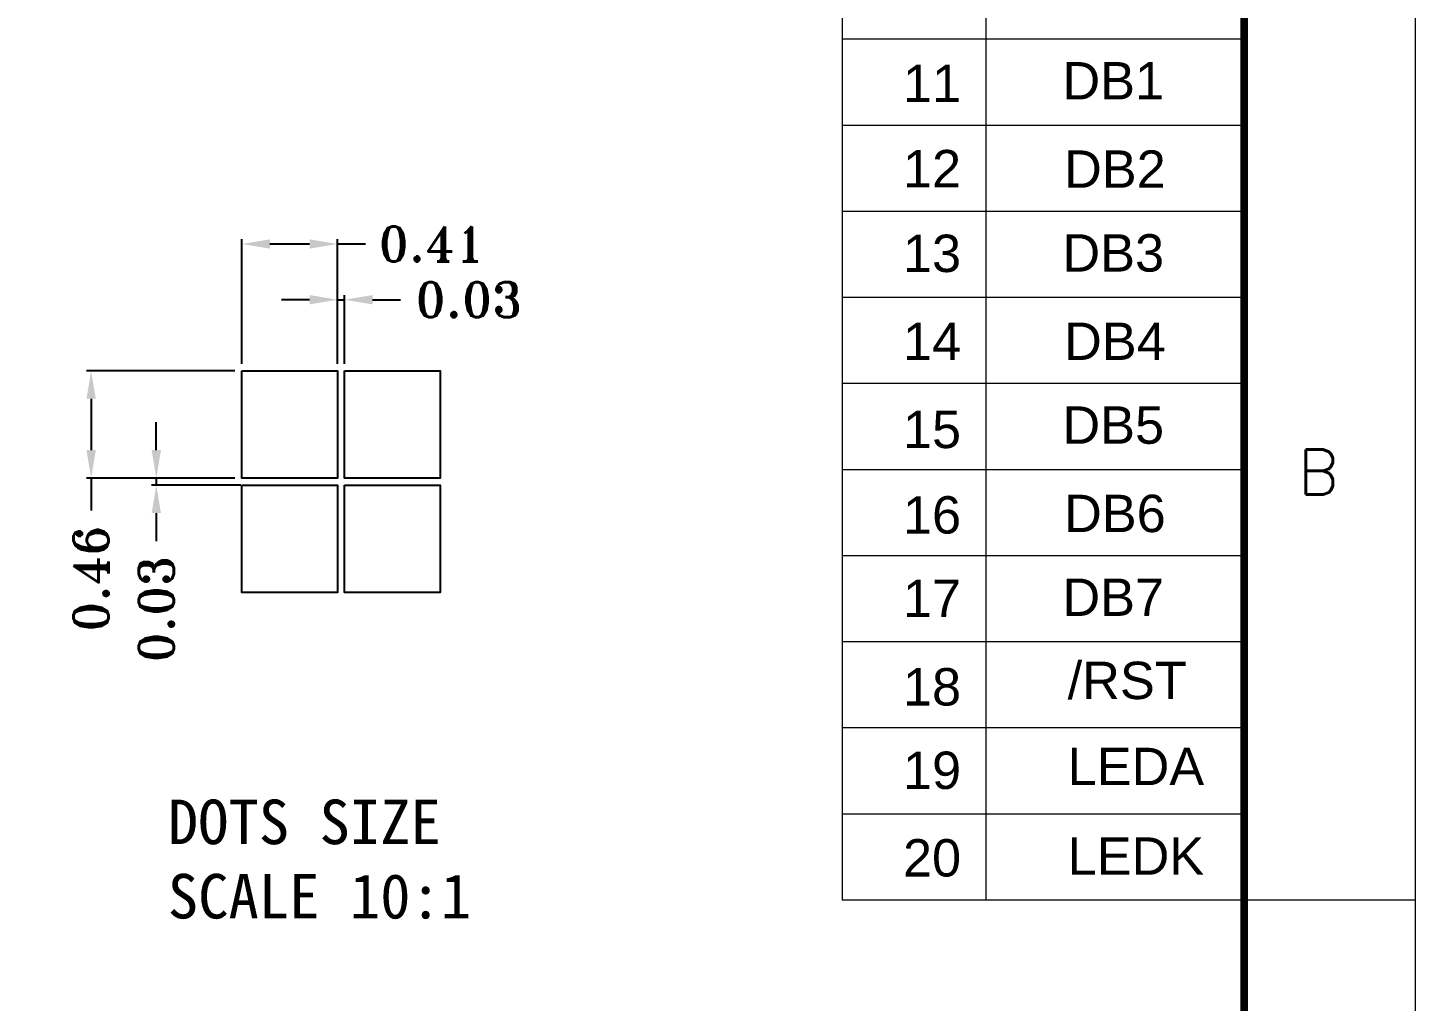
# Model space of a CAD drawing. Header units: millimetres. Extents: x 1251 to 1736, y 491 to 664.
# Drawn here: x 1437.1 to 1496.6, y 532.6 to 574.3 of the extents above; entities that cross this region are included whole.
import ezdxf

# ---------------------------------------------------------------- set-up
doc = ezdxf.new("R2010")
doc.units = ezdxf.units.MM
doc.header["$LTSCALE"] = 3
doc.layers.add('d', color=4, linetype='Continuous')
doc.layers.add('DIM', color=4, linetype='Continuous')
doc.styles.add('2', font='')
doc.styles.add('romans', font='romans.shx')
doc.styles.add('RT', font='ROMANT.SHX')
doc.styles.add('样式 3', font='')
doc.styles.get('2').set_extended_font_data('SimSun')
doc.styles.get('样式 3').set_extended_font_data('FangSong_GB2312')
doc.dimstyles.new('ISO-25$0', dxfattribs={"dimtxt": 1.5, "dimasz": 1.2, "dimexe": 0.2, "dimexo": 0.3, "dimgap": 0.6, "dimtad": 0, "dimzin": 1, "dimdsep": 46, "dimtxsty": 'RT', "dimcen": 2.5, "dimadec": 0, "dimazin": 0, "dimtfac": 1, "dimtmove": 0, "dimatfit": 3, "dimfxl": 0.2, "dimarcsym": 0})

# ---------------------------------------------------------------- blocks, each defined once
blk = doc.blocks.new('*D1')
at = {"layer": 'Defpoints', "color": 0}
for p in [(1450.381, 565.059), (1446.281, 559.619), (1450.381, 559.619)]:
    blk.add_point(p, dxfattribs=at)
at = {"layer": 'DIM', "color": 0, "lineweight": -2}
for p, q in [((1446.281, 559.919), (1446.281, 565.259)), ((1447.481, 565.059), (1449.181, 565.059)), ((1450.381, 559.919), (1450.381, 565.259)), ((1450.381, 565.059), (1451.581, 565.059))]:
    blk.add_line(p, q, dxfattribs=at)
at = {"layer": 'DIM', "color": 0}
for points in [[(1447.481, 565.259), (1447.481, 564.859), (1446.281, 565.059)], [(1449.181, 565.259), (1449.181, 564.859), (1450.381, 565.059)]]:
    blk.add_solid(points, dxfattribs=at)
at = {"layer": 'DIM', "color": 0, "lineweight": 0, "insert": (1454.431, 565.059), "char_height": 1.5, "attachment_point": 5, "style": 'RT'}
blk.add_mtext('0.41', dxfattribs=at)
blk = doc.blocks.new('*D2')
at = {"layer": 'Defpoints', "color": 0}
for p in [(1450.681, 562.669), (1450.381, 559.619), (1450.681, 559.619)]:
    blk.add_point(p, dxfattribs=at)
at = {"layer": 'DIM', "color": 0, "lineweight": -2}
for p, q in [((1449.181, 562.669), (1447.981, 562.669)), ((1450.381, 559.919), (1450.381, 562.869)), ((1450.381, 562.669), (1450.681, 562.669)), ((1450.681, 559.919), (1450.681, 562.869)), ((1451.881, 562.669), (1453.081, 562.669))]:
    blk.add_line(p, q, dxfattribs=at)
at = {"layer": 'DIM', "color": 0}
for points in [[(1449.181, 562.869), (1449.181, 562.469), (1450.381, 562.669)], [(1451.881, 562.869), (1451.881, 562.469), (1450.681, 562.669)]]:
    blk.add_solid(points, dxfattribs=at)
at = {"layer": 'DIM', "color": 0, "lineweight": 0, "insert": (1456.003, 562.669), "char_height": 1.5, "attachment_point": 5, "style": 'RT'}
blk.add_mtext('0.03', dxfattribs=at)
blk = doc.blocks.new('*D3')
at = {"layer": 'Defpoints', "color": 0}
for p in [(1439.82, 559.619), (1446.281, 559.619), (1446.281, 555.019)]:
    blk.add_point(p, dxfattribs=at)
at = {"layer": 'DIM', "color": 0, "lineweight": -2}
for p, q in [((1445.981, 559.619), (1439.62, 559.619)), ((1439.82, 558.419), (1439.82, 556.219)), ((1445.981, 555.019), (1439.62, 555.019)), ((1439.82, 555.019), (1439.82, 553.633))]:
    blk.add_line(p, q, dxfattribs=at)
at = {"layer": 'DIM', "color": 0}
for points in [[(1439.62, 558.419), (1440.02, 558.419), (1439.82, 559.619)], [(1439.62, 556.219), (1440.02, 556.219), (1439.82, 555.019)]]:
    blk.add_solid(points, dxfattribs=at)
at = {"layer": 'DIM', "color": 0, "lineweight": 0, "insert": (1439.82, 550.711), "char_height": 1.5, "attachment_point": 5, "rotation": 90, "style": 'RT'}
blk.add_mtext('0.46', dxfattribs=at)
blk = doc.blocks.new('*D4')
at = {"layer": 'Defpoints', "color": 0}
for p in [(1442.612, 555.019), (1446.281, 555.019), (1446.529, 554.719)]:
    blk.add_point(p, dxfattribs=at)
at = {"layer": 'DIM', "color": 0, "lineweight": -2}
for p, q in [((1442.612, 556.219), (1442.612, 557.419)), ((1445.981, 555.019), (1442.412, 555.019)), ((1442.612, 555.019), (1442.612, 554.719)), ((1446.229, 554.719), (1442.412, 554.719)), ((1442.612, 553.519), (1442.612, 552.319))]:
    blk.add_line(p, q, dxfattribs=at)
at = {"layer": 'DIM', "color": 0}
for points in [[(1442.412, 556.219), (1442.812, 556.219), (1442.612, 555.019)], [(1442.412, 553.519), (1442.812, 553.519), (1442.612, 554.719)]]:
    blk.add_solid(points, dxfattribs=at)
at = {"layer": 'DIM', "color": 0, "lineweight": 0, "insert": (1442.612, 549.397), "char_height": 1.5, "attachment_point": 5, "rotation": 90, "style": 'RT'}
blk.add_mtext('0.03', dxfattribs=at)

msp = doc.modelspace()

# ---------------------------------------------------------------- linework, layer by layer
for points in [[(1446.281, 559.619), (1450.381, 559.619), (1450.381, 555.019), (1446.281, 555.019)], [(1450.681, 559.619), (1454.781, 559.619), (1454.781, 555.019), (1450.681, 555.019)], [(1446.281, 554.719), (1450.381, 554.719), (1450.381, 550.119), (1446.281, 550.119)], [(1450.681, 554.719), (1454.781, 554.719), (1454.781, 550.119), (1450.681, 550.119)]]:
    msp.add_lwpolyline(points, close=True)
at = {"layer": 'd', "color": 0, "lineweight": 0}
for p, q in [((1496.565, 664.206), (1496.565, 490.84)), ((1496.565, 536.925), (1489.234, 536.925))]:
    msp.add_line(p, q, dxfattribs=at)
at = {"layer": 'd', "color": 0, "lineweight": 0, "const_width": 0.322}
msp.add_lwpolyline([(1489.234, 658.725), (1257.555, 658.725), (1257.555, 496.321), (1489.234, 496.321), (1489.234, 658.725)], dxfattribs=at)
at = {"layer": 'DIM', "lineweight": 0}
for p, q in [((1472.009, 614.439), (1472.009, 536.925)), ((1478.161, 614.439), (1478.161, 536.925)), ((1489.234, 573.836), (1472.009, 573.836)), ((1489.234, 570.145), (1472.009, 570.145)), ((1489.234, 566.454), (1472.009, 566.454)), ((1489.234, 566.454), (1472.009, 566.454)), ((1489.234, 562.763), (1472.009, 562.763)), ((1489.234, 559.072), (1472.009, 559.072)), ((1489.234, 555.381), (1472.009, 555.381)), ((1489.234, 551.69), (1472.009, 551.69)), ((1489.234, 547.999), (1472.009, 547.999)), ((1489.234, 544.307), (1472.009, 544.307)), ((1489.234, 540.616), (1472.009, 540.616)), ((1489.234, 536.925), (1472.009, 536.925))]:
    msp.add_line(p, q, dxfattribs=at)

# ---------------------------------------------------------------- texts
at = {"layer": 'd', "color": 0, "lineweight": 0, "style": 'romans'}
msp.add_text('B', height=1.929, dxfattribs=at).set_placement((1491.544, 554.316))
at = {"layer": 'DIM', "lineweight": 0, "char_height": 1.60341, "width": 55.74827, "attachment_point": 1, "style": '样式 3'}
for s, insert in [('{\\fArial|b0|i0|c0|p34;11}', (1474.611, 572.744)), ('{\\fArial|b0|i0|c0|p34;DB1}', (1481.445, 572.86)), ('{\\fArial|b0|i0|c0|p34;12}', (1474.611, 569.092)), ('{\\fArial|b0|i0|c0|p34;DB2}', (1481.515, 569.072)), ('{\\fArial|b0|i0|c0|p34;13}', (1474.611, 565.46)), ('{\\fArial|b0|i0|c0|p34;DB3}', (1481.445, 565.478)), ('{\\fArial|b0|i0|c0|p34;14}', (1474.611, 561.685)), ('{\\fArial|b0|i0|c0|p34;DB4}', (1481.515, 561.69)), ('{\\fArial|b0|i0|c0|p34;15}', (1474.611, 557.91)), ('{\\fArial|b0|i0|c0|p34;DB5}', (1481.445, 558.096)), ('{\\fArial|b0|i0|c0|p34;16}', (1474.611, 554.245)), ('{\\fArial|b0|i0|c0|p34;DB6}', (1481.515, 554.307)), ('{\\fArial|b0|i0|c0|p34;17}', (1474.611, 550.665)), ('{\\fArial|b0|i0|c0|p34;DB7}', (1481.445, 550.713)), ('{\\fArial|b0|i0|c0|p34;/RST}', (1481.669, 547.147)), ('{\\fArial|b0|i0|c0|p34;18}', (1474.611, 546.872)), ('{\\fArial|b0|i0|c0|p34;19}', (1474.611, 543.293)), ('{\\fArial|b0|i0|c0|p34;LEDA}', (1481.669, 543.456)), ('{\\fArial|b0|i0|c0|p34;20}', (1474.611, 539.538)), ('{\\fArial|b0|i0|c0|p34;LEDK}', (1481.669, 539.614))]:
    msp.add_mtext(s, dxfattribs=dict(at, insert=insert))
at = {"layer": 'DIM', "color": 0, "lineweight": 0, "insert": (1443.105, 541.234), "char_height": 1.9114, "attachment_point": 1, "style": '2'}
msp.add_mtext_dynamic_manual_height_columns('DOTS SIZE\\PSCALE 10:1', width=10.91891, gutter_width=7.466, heights=[4.032], dxfattribs=at).dxf.set("width", 13.9762)

# ---------------------------------------------------------------- dimensions: what is measured, and where the dimension line sits
at = {"layer": 'DIM', "lineweight": 0}
for base, p1, p2, text, picture, middle in [((1450.381, 565.059), (1446.281, 559.619), (1450.381, 559.619), '0.41', '*D1', (1454.431, 565.059)), ((1450.681, 562.669), (1450.381, 559.619), (1450.681, 559.619), '0.03', '*D2', (1456.003, 562.669))]:
    dim = msp.add_linear_dim(base=base, p1=p1, p2=p2, text=text, dimstyle='ISO-25$0', override={"dimfxl": 1.25}, dxfattribs=at)
    dim.commit()
    dim.dimension.update_dxf_attribs({"geometry": picture, "text_midpoint": middle})
for base, p1, p2, text, picture, middle in [((1439.82, 559.619), (1446.281, 555.019), (1446.281, 559.619), '0.46', '*D3', (1439.82, 550.711)), ((1442.612, 555.019), (1446.529, 554.719), (1446.281, 555.019), '0.03', '*D4', (1442.612, 549.397))]:
    dim = msp.add_linear_dim(base=base, p1=p1, p2=p2, angle=90, text=text, dimstyle='ISO-25$0', override={"dimfxl": 1.25}, dxfattribs=at)
    dim.commit()
    dim.dimension.update_dxf_attribs({"geometry": picture, "text_midpoint": middle, "dimtype": 160})

doc.saveas('drawing.dxf')
